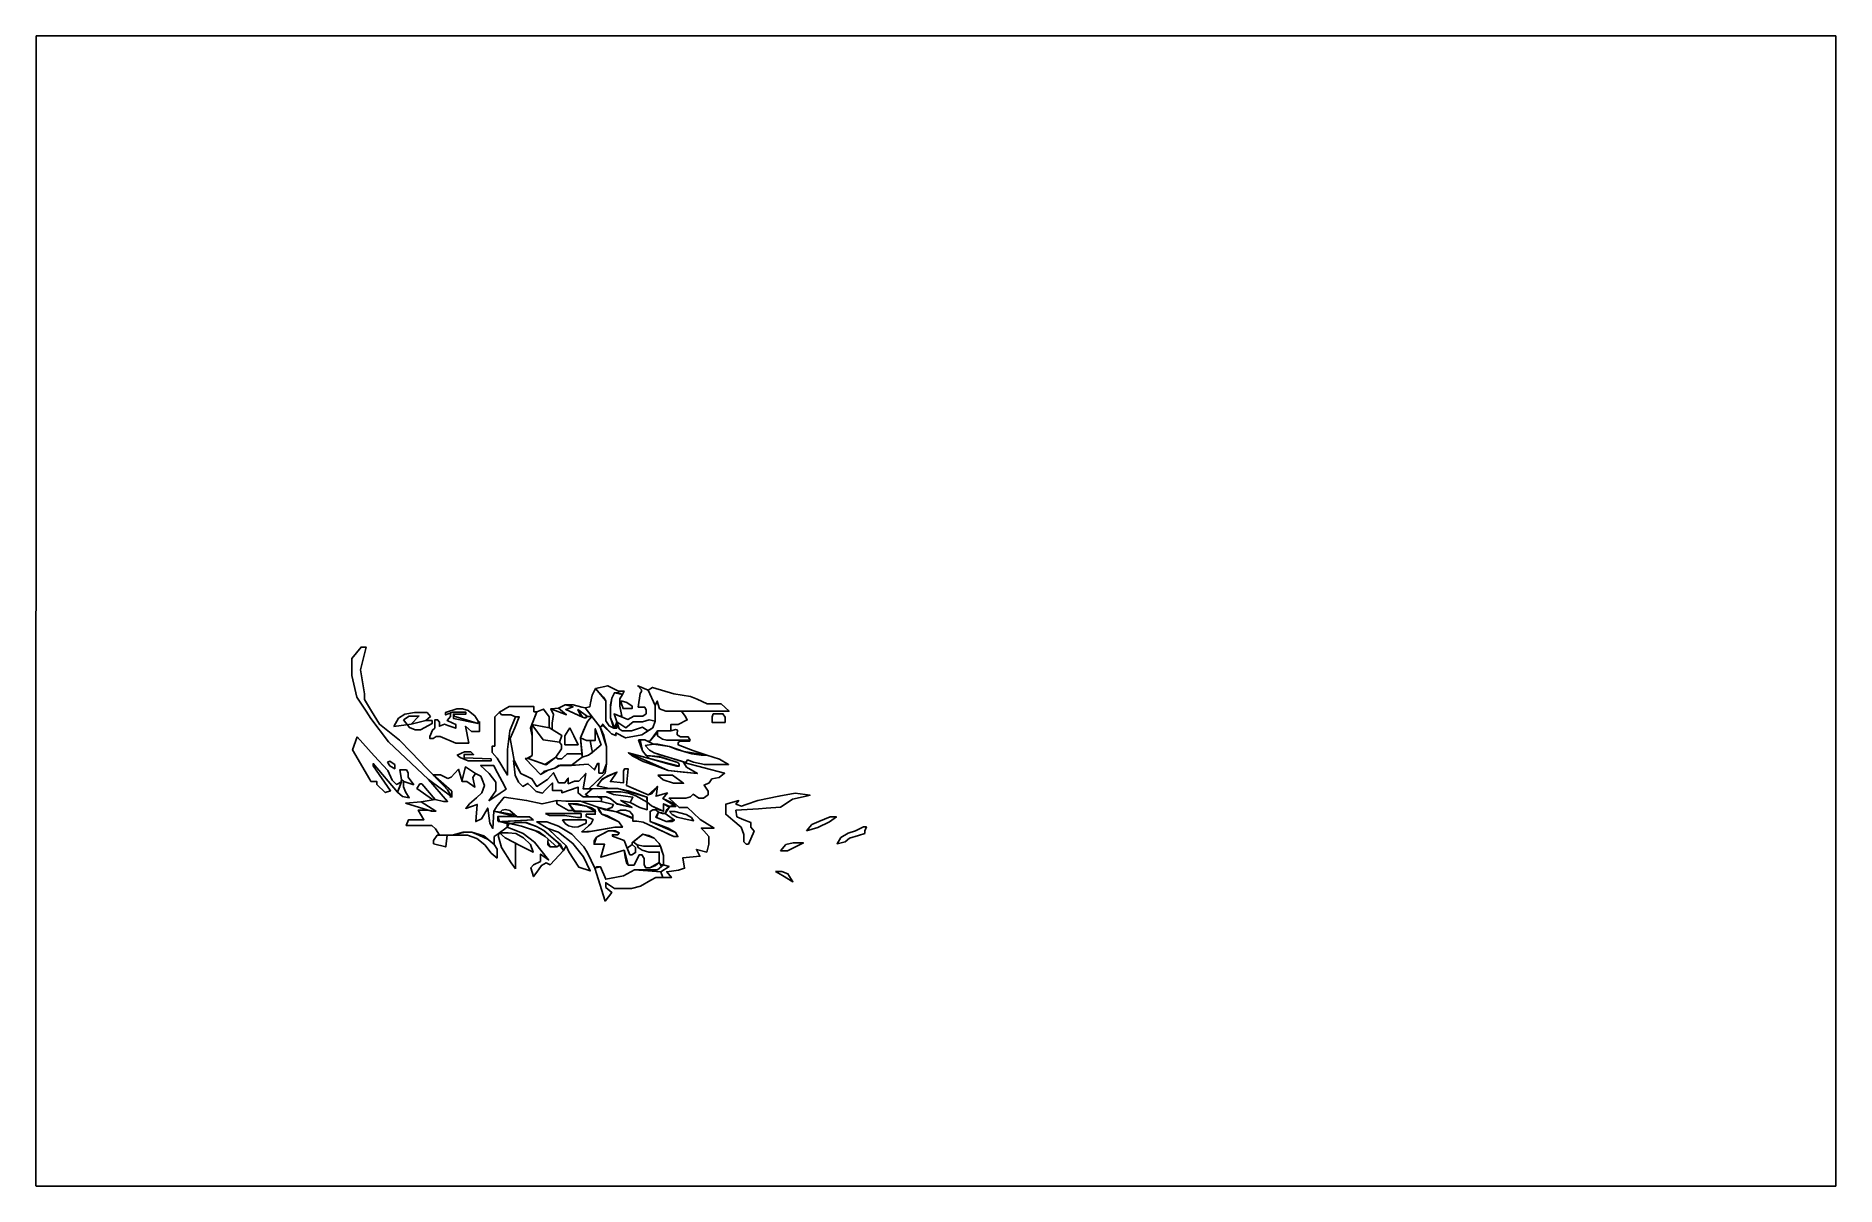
# Model space of a CAD drawing. Header units: millimetres. Extents: x 0 to 465, y 0 to 297.
import ezdxf

# ---------------------------------------------------------------- set-up
doc = ezdxf.new("R2010")
doc.units = ezdxf.units.MM
for name, color, linetype in [('1', 7, 'Continuous'), ('16', 7, 'Continuous'), ('2', 7, 'Continuous'), ('22', 7, 'Continuous'), ('24', 7, 'Continuous'), ('3', 7, 'Continuous'), ('5', 7, 'Continuous'), ('6', 7, 'Continuous'), ('7', 7, 'Continuous'), ('Reference_Drawing', 7, 'Continuous')]:
    doc.layers.add(name, color=color, linetype=linetype)
picture_1 = doc.add_image_def('image1.jpg', size_in_pixel=(5491, 3509))

msp = doc.modelspace()

# ---------------------------------------------------------------- linework, layer by layer
at = {"layer": '1'}
msp.add_lwpolyline([(123.36, 109.94), (125.19, 106.58), (126.86, 105.78), (128.08, 105.2), (129.35, 103.23), (132.12, 104.98), (133.69, 106.76), (134.97, 104.18), (136.61, 104.18), (137.48, 105.38), (137.48, 103.92), (139.09, 104.61), (140.22, 104.61), (141.97, 106.58), (141.35, 102.57), (142.77, 102.57), (143.65, 102.57), (141.9, 101.15), (142.85, 100.53), (142.23, 100.53), (141.31, 100.53), (140.66, 101.04), (140, 101.55), (140, 102.21), (140, 103.05), (135.8, 101.59), (135.8, 102.21), (134.71, 102.21), (133.36, 102.21), (133.36, 104.14), (131.5, 102.24), (130.78, 101.51), (129.16, 101.91), (128, 103.08), (127.06, 104.01), (126.17, 103.48), (125.75, 103.23), (124.6, 104.36), (123.8, 106.14)], close=True, dxfattribs=at)
at = {"layer": '16'}
msp.add_lwpolyline([(106.35, 105.24), (104.44, 106.24), (102.54, 106.24), (107.44, 101.98), (107.44, 100.51), (106.92, 100.51), (107.42, 100.51), (101.4, 105.05), (106.31, 99.34), (105.22, 99.34), (103.11, 99.85), (99.48, 99.27), (103.3, 96.84), (102.71, 96.84), (101.31, 97.11), (98.71, 97.11), (100.19, 94.61), (98.8, 94.61), (96.24, 94.61), (95.63, 93.13), (100.41, 93.13), (102.23, 93.13), (103.18, 92.31), (104.18, 90.66), (106.22, 90.66), (107.52, 90.66), (110.82, 91.4), (112.56, 91.4), (114.34, 90.62), (116.75, 89.56), (118.33, 88.23), (118.33, 90.27), (119.33, 91.01), (121.66, 92.73), (121.66, 93.66), (119.72, 94.18), (119.72, 94.18), (119.25, 95.43), (123.76, 95.43), (118.21, 96.8), (118.03, 92.4), (118.03, 92.4), (117.21, 93.7), (116.68, 97.65), (115.04, 94.87), (113.57, 94.15), (113.96, 98.59), (111, 97.55), (112, 98.69), (113.73, 100.25), (115.18, 101.55), (115.82, 103.46), (115.21, 105.02), (114.89, 105.85), (113.49, 106.56), (112.81, 105.5), (113.36, 103.04), (111.28, 104.48), (110.09, 104.48), (109.09, 107.67), (107.26, 105.63)], close=True, dxfattribs=at)
at = {"layer": '2'}
for points in [[(136.83, 123.06), (138.72, 123.83), (136.68, 124.27), (138.76, 124.27), (140.95, 123.72), (141.83, 123.5), (143.56, 121.29), (142.41, 121.28), (142.41, 121.28), (139.96, 123.06), (140.84, 121.31)], [(128.09, 119.22), (132.63, 118.37), (135.77, 116.39), (135.21, 114.68), (130.99, 115.3)], [(126.32, 110.45), (127.08, 110.45), (131.46, 108.92), (134.27, 110.78), (134.78, 110.37), (135.77, 110.37), (136.32, 110.89), (137.18, 111.69), (141.1, 111.69), (141.1, 110.78), (138.18, 108.66), (135.51, 108.66), (134.93, 108.66), (133.98, 107.93), (131.17, 107.06), (130.33, 106.33)], [(119.51, 94.12), (128.44, 94.56), (127.5, 95.33), (124.19, 95.33), (119.25, 95.43), (119.25, 94.31), (119.51, 94.12)], [(119.86, 96.54), (123.71, 95.92), (122.42, 97.01), (121.25, 97.25), (120.41, 97.08)], [(153.95, 88.24), (152.68, 87.3), (153.1, 86.28), (153.38, 85.58), (153.87, 85.58), (154.87, 86.14), (154.87, 86.58), (154.87, 87.44)]]:
    msp.add_lwpolyline(points, close=True, dxfattribs=at)
at = {"layer": '22'}
for points in [[(144.52, 128.52), (147.2, 125.33), (147.2, 120.2), (148.01, 118.91), (149.26, 118.29), (149.26, 118.29), (148.4, 120.99), (148.4, 124.31), (148.75, 126.05), (149.39, 127.42), (151.44, 127.01), (151.91, 127.84), (150.45, 127.84), (147.69, 129.22)], [(110.56, 110.65), (110.56, 111.45), (111.62, 111.45), (113.02, 111.45), (112.3, 112.17), (110.64, 112.17), (108.82, 111.33), (109.54, 110.69), (111.58, 109.8), (117.52, 109.8), (117.52, 110.35)], [(113.49, 106.56), (110.9, 108.26), (110.09, 104.95), (110.09, 104.48), (111.28, 104.48), (113.36, 103.04), (112.81, 105.5)], [(116.99, 99.5), (119.91, 101.51), (121.45, 102.56), (120.43, 104.47), (118.62, 107.86), (118.22, 108.61), (118.22, 108.61), (117.42, 108.61), (116.95, 108.61), (114.81, 108.61), (114.81, 108.61), (117.03, 106.6), (118.78, 104.34), (118.78, 103.29), (118.78, 102.07)], [(157.56, 111.18), (158.48, 110.45), (163.2, 109.1), (165.49, 108.44), (166.1, 108.44), (166.1, 108.97), (165.74, 109.43), (161.55, 110.71), (159.14, 111.08)], [(94.97, 104.51), (94.42, 104.98), (93.97, 103.23), (93.4, 101.74), (94.62, 100.61), (96.42, 100.31), (95.42, 101.79), (94.95, 103.16), (94.95, 104.21)], [(102.43, 99.85), (103.11, 99.85), (99.62, 103.88), (99.16, 103.88), (98.39, 102.73)], [(160.77, 96.58), (160.3, 95.22), (161.69, 94.61), (162.77, 94.14), (164.29, 94.14), (164.9, 94.53), (162.52, 96.22)], [(163.65, 96.74), (164.29, 95.94), (165.57, 95.28), (167.4, 94.89), (169.86, 94.37), (169.28, 95.22), (167.95, 95.94), (164.96, 96.74)], [(155.29, 88.13), (156.92, 87.83), (158.72, 87.83), (159.72, 87.83), (161.27, 87.83), (161.66, 86.61), (162.04, 85.4), (162.04, 84.12), (162.04, 82.93), (161.52, 82.93), (160.99, 83.59), (160.99, 86.28), (158.28, 86.28), (156.53, 86.8), (155.53, 87.44)]]:
    msp.add_lwpolyline(points, close=True, dxfattribs=at)
for points in [[(123.85, 121.19), (124.81, 121.19), (123.64, 118.35), (122.49, 115.59), (123.1, 112.3), (123.54, 109.94), (125.19, 106.58), (128.08, 105.2), (129.35, 103.23), (132.12, 104.98), (133.69, 106.76), (134.97, 104.18), (136.61, 104.18), (137.48, 105.38), (137.48, 103.92), (139.09, 104.61), (140.22, 104.61), (141.97, 106.58), (141.35, 102.57), (142.77, 102.57), (145.71, 105.4), (147.02, 106.66), (147.35, 109.08), (146.39, 106.66), (145.4, 106.66), (145.4, 109.19), (145.03, 109.19), (144.27, 107.51), (142.61, 108.97), (139.21, 108.73), (135.51, 108.73), (133.98, 107.93), (132.26, 107.4), (130.33, 106.33), (126.51, 110.25), (128.15, 111.25), (128.15, 115.57), (128.09, 119.22), (129.32, 122.52), (128.62, 122.52), (128.62, 123.28), (128.62, 123.86), (122.19, 123.86), (119.67, 122.42), (120.26, 121.72), (121.44, 121.72), (122.62, 121.72), (123.85, 121.19), (124.81, 121.19)], [(143.65, 102.57), (141.9, 101.15), (142.85, 100.53), (147.2, 100.53), (148.3, 100.07), (149.97, 98.8), (153.95, 97.8), (151.02, 99.62), (153.46, 99.07), (154.17, 100.42), (149.19, 101.1), (147.42, 101.83), (151.05, 101.83), (153.04, 101.46), (154.96, 100.77), (157.86, 99.15), (157.86, 100.44), (150.27, 102.68), (148.09, 102.68), (143.65, 102.57)], [(137.64, 98.77), (138.99, 96.78), (144.51, 96.78), (142.17, 98.11), (137.64, 98.78)]]:
    msp.add_lwpolyline(points, dxfattribs=at)
at = {"layer": '24'}
msp.add_lwpolyline([(149.9, 96.66), (147.02, 97.22), (145.11, 97.88), (146.16, 96.05), (150.51, 94.11), (151.48, 92.69), (149.52, 92.69), (143.52, 91.65), (140.96, 91.5), (143.39, 93.64), (143.89, 94.72), (142.14, 95.42), (142.14, 96.02), (144.44, 96.02), (144.44, 96.69), (137.54, 97.02), (134.55, 98.77), (134.55, 99.62), (130.72, 98.71), (126.7, 99.62), (120.92, 100.44), (119.09, 98.25), (118.21, 96.8), (119.86, 96.54), (120.41, 97.08), (121.25, 97.25), (122.42, 97.01), (124.19, 95.5), (127.5, 95.33), (128.44, 94.56), (120.3, 94.14), (122.74, 93.63), (123.97, 93.93), (126.63, 93.93), (129.29, 92.86), (131.15, 91.85), (133.05, 90.23), (134.87, 88.68), (136.25, 86.67), (136.96, 87.84), (132.18, 92.35), (129.34, 94.04), (131.93, 94.04), (134.93, 92.97), (138.39, 90.91), (141.53, 87.65), (142.44, 86.05), (144.37, 82.07), (145.83, 82.42), (147.14, 79.25), (151.77, 80.16), (154.61, 81.71), (161.35, 81.14), (163.52, 82.51), (162.04, 82.93), (161.54, 82.53), (160.99, 83.59), (158.58, 82.23), (157.47, 82.23), (157.06, 82.95), (157.06, 84.64), (156.48, 85.58), (155.82, 85.58), (154.48, 82.9), (152.96, 82.9), (151.88, 86.72), (145.86, 84.92), (146.86, 88.27), (144.14, 88.27), (144.73, 90.09), (147.86, 91.73), (149.56, 91.73), (150.63, 91.21), (150.24, 90.76), (148.88, 90.76), (148.88, 90.4), (151.87, 89.29), (152.68, 87.3), (153.95, 88.24), (153.95, 88.66), (156.73, 90.9), (159.64, 89.82), (160.93, 88.48), (161.27, 87.83), (162.04, 85.4), (162.04, 82.93), (163.52, 82.51), (161.35, 81.14), (161.92, 79.69), (164.11, 79.69), (162.89, 81.19), (165.97, 81.58), (167.51, 82.1), (167.09, 84.81), (171.48, 85.18), (170.57, 86.94), (173.24, 86.26), (173.81, 88.3), (173.81, 90.29), (172.48, 91.74), (171.83, 92.46), (175.13, 92.46), (171.56, 94.69), (169.7, 96.41), (168.24, 97.77), (166.13, 97.77), (163.51, 100.17), (167.88, 100.17), (169.04, 100.53), (169.7, 101.19), (171.19, 100.2), (172.38, 100.2), (173.61, 101.06), (173.61, 102.02), (172.55, 103.57), (173.87, 104.17), (174.57, 105.2), (176.49, 105.56), (177.85, 106.62), (167.28, 109.43), (167.98, 108.21), (170.85, 106.58), (163.28, 107.34), (152.99, 111.93), (158.35, 110.45), (158.48, 110.45), (156.65, 112.39), (156.02, 115.28), (157.25, 115.28), (157.95, 114.93), (158.65, 115.03), (160.55, 117.6), (161.63, 117.6), (163.26, 117.6), (163.98, 117.6), (163.98, 119.24), (165.82, 119.24), (168.2, 120.4), (167.64, 121.42), (166.75, 122.67), (162.7, 122.67), (161.06, 123.28), (160.45, 125.28), (159.89, 124.13), (159.89, 120.1), (159.29, 118.39), (156.45, 116.57), (152.27, 115.76), (149.77, 117.04), (149.77, 116.38), (148.6, 116.79), (146.39, 118.98), (145.72, 118.51), (147.35, 113.52), (147.35, 109.08), (147.02, 106.66), (142.77, 102.57), (148.09, 102.68), (144.94, 103.36), (146.3, 105.19), (150.05, 106.94), (148.36, 104.46), (151.76, 104.17), (151.76, 107.2), (152.01, 107.79), (152.92, 107.79), (152.53, 103.48), (158.11, 101.03), (160.49, 103.21), (160.16, 100.67), (163.07, 101.56), (161.93, 100.08), (165.27, 98.56), (163.67, 98.06), (162.52, 96.22), (164.9, 94.53), (164.16, 94.53), (162.77, 94.14), (160.09, 95.31), (160.77, 96.58), (160.13, 97.22), (159.28, 97.22), (158.59, 96.77), (158.59, 94.18), (165.21, 91.34), (165.79, 90.29), (164.73, 90.29), (156.78, 93.98), (155.15, 94.28), (154.11, 94.28), (154.11, 95.12), (149.9, 96.66), (145.11, 97.88)], dxfattribs=at)
msp.add_lwpolyline([(97.55, 103.64), (96.13, 105.64), (96.13, 106.73), (95.68, 107.48), (94.75, 107.48), (93.95, 107.48), (94.42, 104.98), (94.97, 104.51)], close=True, dxfattribs=at)
at = {"layer": '3'}
msp.add_lwpolyline([(107.42, 100.51), (101.4, 105.05), (91.02, 114.78), (86.48, 120.8), (85.27, 122.65), (82.89, 126.32), (81.57, 131.91), (81.57, 136.26), (83.98, 139.23), (85.27, 139.23), (83.79, 133.39), (84.81, 127.19), (84.81, 125.71), (86.66, 122.65), (88.69, 119.31), (93.89, 115.15), (93.89, 115.15), (96.86, 112.09), (100.96, 107.87), (105.21, 103.49), (106.3, 102.36), (107.42, 100.51)], dxfattribs=at)
for points in [[(155.57, 123.68), (157.23, 123.68), (157.59, 122.91), (157.59, 121.99), (156.72, 121.38), (155.92, 121.38), (154.45, 121.38), (152.85, 120.55), (149.29, 121.95), (150.03, 119.9), (152.37, 118.37), (154.22, 119.91), (156.66, 119.91), (158.35, 120.45), (159.89, 120.1), (159.89, 124.13), (158.13, 128.09), (155.41, 129.21), (156.43, 128.16), (156.43, 127.71), (156.08, 127.26)], [(114.18, 120.08), (114.18, 119.5), (108.49, 121.17), (107.85, 121.36), (108.35, 121.93), (110.56, 121.93), (110.56, 121.93), (111.03, 121.93), (111.03, 122.4), (111.03, 122.4), (111.03, 122.4), (111.03, 122.4), (107.62, 122.4), (105.78, 121.71), (105.78, 122.36), (108.71, 123.27), (110.19, 123.27), (111.64, 122.87), (112.55, 122.11), (113.34, 121.44), (114.18, 120.08), (114.18, 119.5)], [(134.97, 123.47), (137.01, 121.75), (132.96, 123.25)], [(142.61, 108.97), (144.27, 107.51), (144.85, 108.79), (145.03, 109.19), (145.4, 109.19), (145.4, 106.66), (146.39, 106.66), (147.35, 109.08), (147.35, 113.52), (146.69, 116.42), (145.72, 118.51), (143.56, 121.29), (142.43, 120.01), (141.44, 117.7), (140.62, 115.8), (142.21, 115.1), (143.09, 115.1), (144.45, 115.1), (144.45, 118.14), (145.95, 114), (143.61, 112.02), (142.71, 111.27), (141.1, 110.78), (138.18, 108.66)], [(151.18, 125.31), (152.62, 124.9), (153.94, 123.97), (153.94, 123.33), (153.07, 123.33), (152.46, 123.33), (151.63, 123.33), (151.25, 124.58)], [(137.92, 118.39), (138.94, 116.26), (140.02, 113.98), (136.62, 113.98), (136.62, 116.26)], [(90.76, 109.53), (91.4, 108.54), (92.64, 107.78), (92.64, 108.89), (91.95, 109.35), (91.42, 109.72)], [(122.74, 93.63), (123.97, 93.93), (126.3, 93.93), (129.29, 92.86), (131.15, 91.85), (133.53, 89.82), (135.45, 88.19), (134.52, 87.63), (131.48, 90.31), (129.04, 91.76), (125.4, 92.97)]]:
    msp.add_lwpolyline(points, close=True, dxfattribs=at)
at = {"layer": '5'}
for points in [[(149.29, 121.95), (150.7, 121.4), (151.31, 121.4), (150.8, 123.97), (150.8, 125.89), (151.44, 127.01), (150.45, 127.42), (149.39, 127.42), (148.75, 126.05), (148.4, 123.74), (148.4, 120.99), (149.01, 119.49), (149.49, 118.29), (150.03, 119.9), (149.29, 121.95), (150.7, 121.4)], [(129.32, 122.52), (129.32, 122.52), (131.08, 123.22), (132.53, 121.24), (132.53, 118.38), (128.09, 119.22), (127.75, 118.3), (128.15, 116.2), (128.15, 114.12), (128.15, 112.32), (128.15, 111.25), (127.08, 110.45), (131.8, 108.8), (134.27, 110.78), (135.7, 112.97), (135.7, 113.97), (135.21, 114.68), (130.99, 115.3), (128.09, 119.22), (127.75, 118.3)], [(139.96, 123.06), (141.12, 121.15), (141.67, 120.95), (142.09, 120.95), (142.09, 121.51)], [(157.99, 117.56), (159.29, 118.39), (159.89, 120.1), (158.35, 120.45), (156.66, 119.91), (154.22, 119.91), (152.37, 118.37), (150.03, 119.9), (150.66, 118.14), (151.39, 117.56), (153.81, 117.56), (156.63, 118.51), (157.99, 117.56), (159.29, 118.39)], [(82.93, 116.06), (81.77, 112.71), (86.2, 105.04), (86.51, 104.51), (88.01, 104.51), (88.01, 103.75), (90.21, 101.64), (91.59, 102.11), (87.11, 108.53), (87.11, 109.13), (93.4, 101.74), (94.42, 104.4), (93.14, 103.75), (91.98, 104.84), (90.9, 107.32), (87.37, 111.16)], [(140.62, 115.8), (142.21, 115.1), (143.09, 115.1), (143.47, 113.24), (143.72, 112.02), (142.71, 111.27), (141.1, 110.78)], [(157.36, 113.81), (158.42, 112.56), (159.64, 111.9), (161.49, 111.34), (163.55, 110.72), (165.6, 110.09), (166.95, 109.68), (167.8, 109.43), (168.28, 110.09), (169.79, 109.46), (172.66, 108.87), (175.79, 108.87), (178.89, 108.87), (176.52, 110.25), (173.26, 111.29), (167.29, 112.27), (163.65, 113.52), (159.45, 114.18)], [(148.09, 102.68), (150.27, 102.68), (152.98, 102.11), (155.32, 101.3), (157.78, 100.44), (157.86, 99.15), (159, 98.18), (162.1, 96.83), (162.1, 98.74), (163.67, 98.06), (165.27, 98.06), (161.93, 100.08), (163.07, 101.56), (160.16, 100.67), (160.49, 103.21), (158.94, 101.32), (158.11, 101.03), (155.1, 102.36), (152.53, 103.48), (152.92, 107.79), (152.01, 107.79), (151.76, 107.2), (151.76, 104.17), (148.36, 104.46), (150.05, 106.94), (147.54, 105.86), (146.06, 104.86), (144.94, 103.36)], [(140.64, 99.43), (145.11, 97.88), (147.02, 97.22), (148.76, 97.82), (149.15, 98.54), (145.94, 99.32)], [(121.96, 91.27), (119.68, 91.27), (121.17, 89.91), (125.33, 87.81), (127, 86.97), (128.41, 86.25), (127.74, 88.2), (125.95, 89.91), (123.89, 91.05)], [(132.19, 88.81), (132.19, 88.18), (132.82, 87.63), (133.75, 87.63), (134.52, 87.63), (132.32, 89.57)], [(155.29, 88.13), (154.23, 88.88), (156.73, 90.9), (158.25, 90.57), (159.64, 89.82), (160.33, 89.1), (160.93, 88.48), (161.27, 87.83), (156.92, 87.83)]]:
    msp.add_lwpolyline(points, close=True, dxfattribs=at)
at = {"layer": '6'}
for points in [[(92.46, 118.67), (93.59, 120.82), (95.29, 121.88), (97.79, 122.35), (100.21, 122.35), (101.01, 122.35), (101.86, 121.33), (100.72, 120.23), (96.94, 119.34)], [(132.63, 118.37), (135.77, 116.39), (135.21, 114.68), (135.7, 113.97), (135.7, 112.97), (134.27, 110.78), (134.78, 110.37), (135.77, 110.37), (137.18, 111.69), (141.1, 111.69), (140.62, 115.8), (142.43, 120.01), (143.56, 121.29), (142.41, 121.28), (142.09, 120.95), (141.12, 121.15), (136.83, 123.06), (138.72, 123.83), (136.68, 124.27), (134.97, 123.47), (137.01, 121.75), (132.96, 123.25), (133.69, 121.85), (133.33, 119.58), (133.33, 117.93), (135.77, 116.39)], [(95.45, 98.89), (101.31, 97.11), (102.19, 96.84), (103.3, 96.84), (99.48, 99.27)], [(136.25, 86.67), (132.83, 82.99), (131.73, 83.47), (130.55, 82.81), (129.32, 81.11), (128.48, 79.94), (127.79, 82.2), (128.53, 82.99), (130.29, 83.86), (130.29, 85.7), (132.39, 84.26), (128.75, 88.86), (125.82, 91.09), (123.93, 91.88), (121.66, 92.73), (122.18, 93.66), (125.4, 92.97), (129.85, 91.5), (131.48, 90.31), (132.32, 89.57), (132.19, 88.81), (132.82, 87.63), (134.52, 87.63), (135.45, 88.19)], [(149.9, 96.66), (151.42, 96.05), (152.72, 95.53), (153.76, 95.12), (154.11, 94.98), (154.11, 95.83), (153.34, 96.72), (152.25, 97.13), (150.98, 97.13)], [(119.15, 84.69), (119.15, 86.98), (118.33, 88.23), (115.68, 90.46), (112.56, 91.4), (110.29, 91.4), (107.52, 90.66), (111.44, 90.66), (113.82, 89.76), (115.89, 88.13), (117.57, 85.97)], [(132.18, 92.35), (134.44, 90.22), (136.96, 87.84), (137.58, 86.36), (140.24, 82.33), (143.17, 81.4), (141.4, 85.08), (138.69, 88.49), (134.92, 91.41)], [(144.37, 82.07), (146.98, 73.6), (148.71, 75.86), (147.16, 77.15), (147.16, 78.34), (148.14, 77.72), (149.43, 76.9), (151.73, 76.9), (153.81, 76.9), (156.16, 77.46), (158.82, 78.97), (160.1, 79.69), (161.92, 79.69), (161.35, 81.14), (163.52, 82.51), (162.04, 82.93), (160.51, 81.71), (157.05, 81.71), (154.61, 81.71), (151.77, 80.16), (149.07, 79.63), (147.14, 79.25), (145.83, 82.42), (144.86, 82.42)]]:
    msp.add_lwpolyline(points, close=True, dxfattribs=at)
msp.add_lwpolyline([(157.95, 114.93), (159.45, 114.18), (160.58, 114.18), (163.65, 113.52), (165.54, 112.79), (167.29, 112.27), (169.39, 111.68), (171.83, 111.29), (173.26, 111.29), (169.66, 112.49), (165.88, 113.96), (165.88, 114.61), (166.35, 114.95), (168.86, 114.95), (168.86, 115.17), (162.92, 115.17), (161.78, 115.4), (160.55, 116.27), (160.55, 117.23), (159.53, 116.07), (158.65, 115.03), (157.95, 114.93)], dxfattribs=at)
at = {"layer": '7'}
for p, q in [((152.99, 111.93), (154.18, 111.04)), ((155.65, 111.2), (152.99, 111.93)), ((157.25, 115.28), (155.63, 115.28)), ((155.63, 115.28), (156.16, 113.78)), ((156.16, 113.78), (156.65, 112.39)), ((156.65, 112.39), (157.56, 111.18)), ((157.95, 114.93), (157.25, 115.28)), ((157.36, 113.81), (159.45, 114.18)), ((158.42, 112.56), (157.36, 113.81)), ((159.45, 114.18), (157.95, 114.93)), ((159.64, 111.9), (158.42, 112.56)), ((167.18, 109.61), (159.64, 111.9)), ((154.18, 111.04), (156.78, 109.69)), ((158.48, 110.45), (155.65, 111.2)), ((156.78, 109.69), (159.79, 108.6)), ((157.56, 111.18), (160.96, 110.96)), ((166.1, 108.44), (158.48, 110.45)), ((159.79, 108.6), (163.28, 107.34)), ((160.96, 110.96), (165.74, 109.43)), ((163.28, 107.34), (167.12, 106.95)), ((165.74, 109.43), (165.74, 109.43)), ((165.74, 109.43), (166.1, 108.97)), ((166.1, 108.97), (166.1, 108.44)), ((167.12, 106.95), (170.85, 106.58)), ((167.58, 108.9), (167.18, 109.61)), ((167.98, 108.21), (167.58, 108.9)), ((170.85, 106.58), (167.98, 108.21))]:
    msp.add_line(p, q, dxfattribs=at)
for points in [[(141.83, 123.5), (145.72, 118.51), (146.39, 119.35), (148.6, 116.79), (149.77, 116.38), (149.77, 117.04), (152.27, 115.76), (156.45, 116.57), (157.99, 117.56), (156.63, 118.51), (153.81, 117.56), (152.01, 117.56), (151.39, 117.56), (150.65, 118.14), (150.03, 119.9), (150.03, 118.29), (149.26, 118.29), (148.01, 118.91), (147.2, 120.2), (147.2, 125.33), (146.61, 126.32), (144.52, 128.52), (143.68, 126.84), (143.24, 124.82), (143.01, 123.79)], [(158.13, 128.09), (159.89, 124.13), (160.45, 125.28), (161.06, 123.28), (162.7, 122.67), (166.75, 122.67), (173.56, 122.67), (177.2, 122.67), (178.99, 122.67), (176.94, 124.56), (173.35, 124.56), (170.74, 125.74), (169.05, 126.5), (164.7, 127.17), (159.27, 128.81)], [(94.9, 120.4), (96.43, 118.45), (97.96, 117.81), (99.27, 117.81), (102.29, 119.47), (102.29, 120.23), (100.72, 120.23), (96.94, 119.34), (98.89, 121.42), (96.35, 121.42)], [(118.49, 121.24), (118.49, 120.01), (118.49, 116.26), (118.49, 113.64), (117.85, 113.64), (117.85, 111.98), (119.14, 110.54), (121.76, 106.15), (121.76, 112.73), (122.35, 117.6), (123.85, 121.19), (122.62, 121.72), (120.26, 121.72), (119.67, 122.42)], [(174.89, 122), (177.4, 122), (177.96, 121.13), (177.96, 119.75), (177.15, 119.75), (174.64, 119.75), (174.64, 121.18)], [(163.98, 117.6), (163.26, 117.6), (161.63, 117.6), (160.55, 117.6), (160.55, 116.27), (161.78, 115.4), (162.92, 115.17), (165.58, 115.17), (168.93, 115.17), (168.48, 116), (167.67, 116), (166.45, 116), (165.64, 116.58), (165.58, 116.97), (165.66, 117.59), (165.57, 117.83), (165.26, 117.9)], [(160.65, 106.12), (164.4, 106.12), (166.31, 104.75), (167.25, 104.07), (164.67, 104.07), (161.97, 104.9)], [(134.55, 99.62), (134.55, 98.77), (137.54, 97.02), (139.01, 97.02), (137.6, 98.77), (139.78, 98.77), (142.08, 98.1), (143.51, 97.69), (144.44, 97.1), (144.44, 96.02), (142.14, 96.02), (142.14, 96.02), (142.14, 95.42), (143.89, 94.72), (143.39, 93.64), (142.67, 93.01), (140.96, 91.5), (142.67, 91.5), (144.8, 91.87), (147.27, 92.3), (149.52, 92.69), (151.48, 92.69), (150.51, 94.11), (149.04, 94.89), (147.44, 95.73), (146.16, 96.05), (145.47, 96.91), (145.11, 97.88), (140.64, 99.43), (136.85, 99.43)], [(144.95, 100.59), (146.06, 100.15), (146.06, 99.76), (145.94, 99.32), (149.15, 98.54), (148.76, 97.82), (147.02, 97.22), (149.9, 96.66), (150.98, 97.13), (152.25, 97.13), (153.34, 96.72), (154.11, 95.83), (154.11, 94.28), (154.54, 94.28), (155.15, 94.28), (156.78, 93.98), (158.25, 93.28), (159.75, 92.58), (160.74, 92.12), (162.16, 91.47), (163.55, 90.83), (164.73, 90.29), (165.79, 90.29), (165.21, 91.34), (163.29, 92.45), (160.8, 93.37), (159.61, 93.8), (158.59, 94.18), (158.59, 95.78), (158.59, 96.77), (159.28, 97.22), (160.13, 97.22), (160.77, 96.58), (161.83, 96.22), (162.52, 96.22), (162.91, 97.3), (163.52, 97.91), (162.1, 98.74), (162.1, 96.83), (160.94, 97.19), (159, 98.18), (157.86, 99.15), (157.86, 97.19), (155.92, 97.77), (153.46, 99.07), (151.02, 99.62), (153.95, 97.8), (150.13, 98.68), (148.3, 100.07), (147.11, 100.57), (145.81, 100.57)], [(180.75, 97.09), (186.62, 97.47), (188.6, 97.6), (192.26, 97.84), (193.98, 98.99), (195.36, 99.93), (198.95, 100.75), (199.91, 100.97), (196.08, 101.51), (191.87, 100.68), (186.41, 99.61), (183.41, 98.54), (182.21, 98.12), (180.78, 98.65), (181.51, 99.58), (178.16, 98.61), (178.16, 96.06), (180.02, 94.47), (182.13, 92.68), (182.82, 90.81), (182.82, 88.88), (183.44, 88.33), (183.99, 88.33), (185.48, 91.68), (184.65, 92.68), (184.65, 93.88), (182.82, 94.64), (181.04, 95.38)], [(131.63, 96.23), (136.57, 96.23), (140.8, 96.23), (140.8, 95.22), (139.87, 95.22), (136.57, 95.7), (135.2, 95.7), (133.26, 95.7), (132.6, 95.7)], [(135.95, 94.56), (142.08, 94.56), (142.08, 93.76), (140.02, 92.83), (139.01, 92.71), (138.55, 92.76), (137.57, 93.05), (136.65, 93.68)], [(198.98, 91.78), (200.4, 93.37), (202.23, 94.13), (205.16, 95.34), (206.72, 95.34), (204.96, 94.06), (201.95, 92.64)], [(106.22, 90.66), (103.64, 90.66), (102.67, 89.27), (102.67, 88.43), (105.84, 87.6)], [(123.84, 81.98), (123.84, 88.56), (121.17, 89.91), (119.68, 91.27), (119.33, 90.57), (120.2, 87.41), (122.7, 83.51)], [(145.86, 84.92), (151.88, 86.72), (152.21, 85), (152.5, 83.49), (152.96, 82.9), (153.71, 82.9), (154.48, 82.9), (155.15, 84.23), (155.82, 85.58), (156.48, 85.58), (157.06, 84.64), (157.06, 82.95), (157.47, 82.23), (158.58, 82.23), (160.02, 82.84), (160.99, 83.59), (160.99, 86.28), (158.28, 86.28), (156.53, 86.8), (155.53, 87.44), (155.29, 88.13), (154.23, 88.88), (153.95, 88.66), (153.95, 88.24), (154.87, 87.44), (154.87, 86.14), (153.87, 85.58), (153.38, 85.58), (152.68, 87.3), (151.87, 89.29), (148.88, 90.4), (148.88, 90.76), (150.24, 90.76), (150.63, 91.21), (149.02, 91.73), (147.86, 91.73), (145.53, 90.51), (144.73, 90.09), (144.14, 89.13), (144.14, 88.27), (146.86, 88.27)], [(192.32, 86.57), (193.7, 88.19), (195.53, 88.64), (198.22, 88.64), (195.63, 87.36), (194.09, 86.6)], [(209.79, 91.16), (207.89, 90.02), (206.89, 88.43), (208.96, 88.95), (210.14, 89.85), (212.45, 90.57), (214.04, 91.07), (214.04, 91.78), (214.49, 92.78), (213.76, 92.78), (211.66, 91.74)], [(191.01, 81.27), (192.63, 81.27), (194.19, 80.65), (195.5, 78.62), (192.8, 80.24)]]:
    msp.add_lwpolyline(points, close=True, dxfattribs=at)
msp.add_lwpolyline([(107.07, 122.2), (107.07, 121.25), (106.23, 120.23), (107.63, 119.59), (108.4, 119.24), (108.4, 118.24), (106.4, 119), (105.55, 119.32), (104.2, 118.79), (104.2, 119.81), (103.73, 120.44), (103.05, 120.44), (103.05, 118.32), (102.41, 117.77), (101.69, 116.16), (101.69, 115.61), (102.58, 115.61), (103.39, 116.12), (104.41, 116.12), (108.4, 114.42), (111.75, 114.42), (110.94, 118.79), (112.47, 117.43), (113.57, 117.43), (114.55, 117.43), (114.55, 118.66), (114.55, 119.93), (114.18, 119.5), (107.8, 120.78), (107.8, 121.93), (111.03, 121.93), (111.03, 122.4), (107.62, 122.4), (107.07, 122.2)], dxfattribs=at)

# ---------------------------------------------------------------- pictures from other files: only their frames are drawn
at = {"layer": 'Reference_Drawing'}
image = msp.add_image(picture_1, insert=(0, 0), size_in_units=(464.9, 297.1), dxfattribs=at)
image.dxf.flags = 7

doc.saveas('drawing.dxf')
